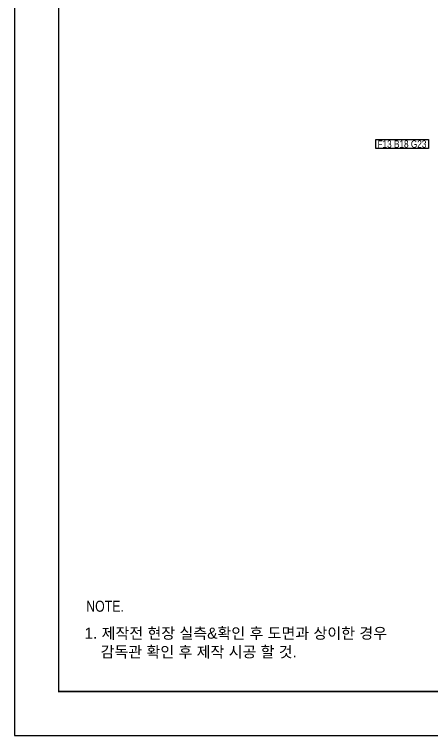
# Model space of a CAD drawing. Header units: millimetres. Extents: x 0 to 594, y 0 to 420.
# Drawn here: x 0 to 141.7, y 0 to 245.1 of the extents above; entities that cross this region are included whole.
import ezdxf
from ezdxf.enums import TextEntityAlignment as Align

# ---------------------------------------------------------------- set-up
doc = ezdxf.new("R2010")
doc.units = ezdxf.units.MM
doc.header["$LTSCALE"] = 0.25
doc.layers.add('주석', color=7, linetype='Continuous')
doc.styles.add('AdskIsoAnnotation', font='arial.ttf', dxfattribs={"width": 0.8, "height": 1})

# ---------------------------------------------------------------- blocks, each defined once
blk = doc.blocks.new('AnnoRect')
at = {"color": 0, "linetype": 'ByBlock', "lineweight": -2}
blk.add_wipeout([(-0.81, -0.6), (-0.81, 0.6), (0.81, 0.6), (0.81, -0.6)], dxfattribs=at)
blk.add_lwpolyline([(-0.81, -0.6), (-0.81, 0.6), (0.81, 0.6), (0.81, -0.6)], close=True, dxfattribs=at)
at = {"color": 0, "linetype": 'ByBlock', "lineweight": -2, "style": 'AdskIsoAnnotation', "width": 0.8}
blk.add_attdef('XX', text='', height=1, dxfattribs=at).set_placement((0, 0), align=Align.MIDDLE_CENTER)

msp = doc.modelspace()

# ---------------------------------------------------------------- linework, layer by layer
msp.add_lwpolyline([(0, 0), (594, 0), (594, 420), (0, 420)], close=True)
at = {"const_width": 0.5}
msp.add_lwpolyline([(15, 15), (579, 15), (579, 405), (15, 405)], close=True, dxfattribs=at)

# ---------------------------------------------------------------- texts
at = {"layer": '주석', "style": 'AdskIsoAnnotation', "width": 0.8}
msp.add_text('NOTE.', height=3.75, dxfattribs=at).set_placement((24.3734, 42.0824))
at = {"layer": '주석', "style": 'AdskIsoAnnotation'}
for s, p in [('1. 제작전 현장 실측&확인 후 도면과 상이한 경우 ', (23.7796, 32.9184)), ('   감독관 확인 후 제작 시공 할 것.', (24.9028, 26.5783))]:
    msp.add_text(s, height=3.75, dxfattribs=at).set_placement(p)

# ---------------------------------------------------------------- next in the draw order: block references
at = {"layer": '주석'}
ref = msp.add_blockref('AnnoRect', (131.6593, 201), dxfattribs=dict(at, xscale=10.99723247232472, yscale=2.586971350613916, zscale=2.5))
ref.add_attrib('XX_001', 'F13 B18 G23', (123.2985, 199.7509), dxfattribs={"layer": '0', "color": 0, "linetype": 'ByBlock', "lineweight": -2, "height": 2.5, "style": 'AdskIsoAnnotation', "width": 0.8})

doc.saveas('drawing.dxf')
